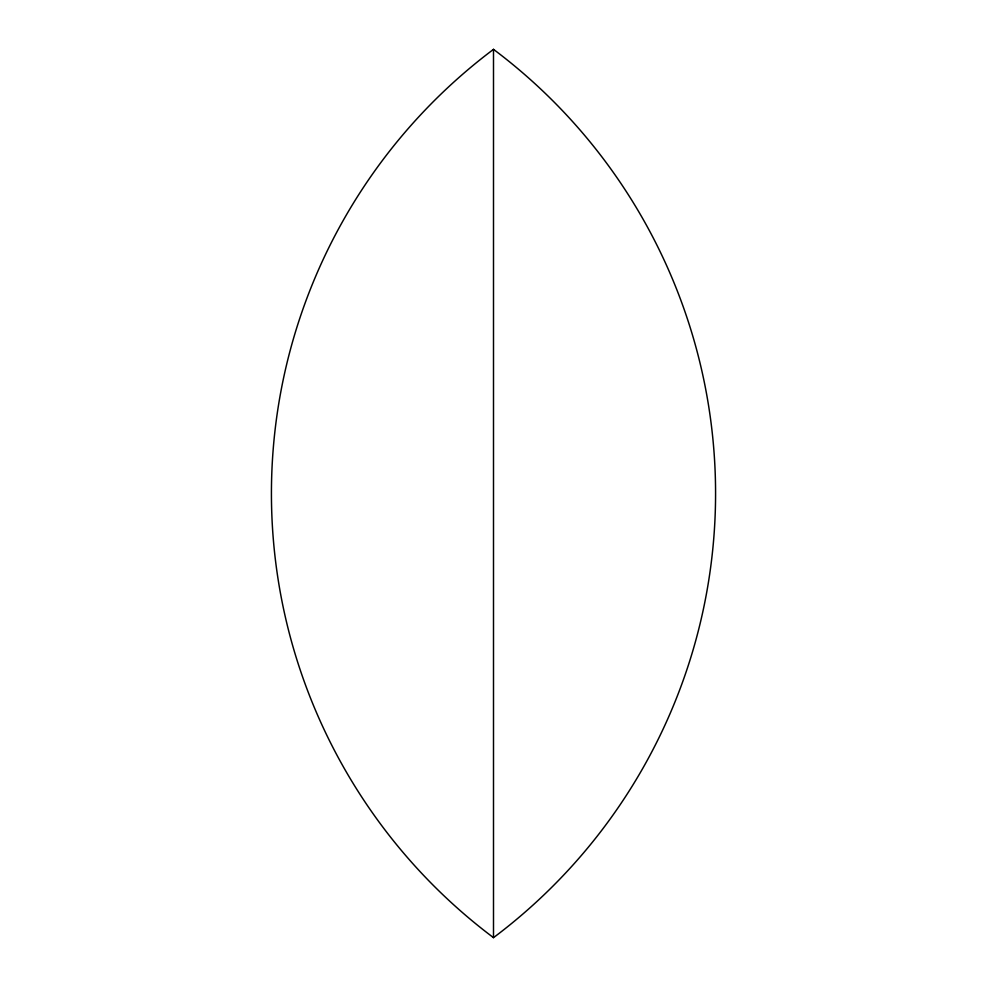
<?xml version="1.0" encoding="UTF-8"?>
<svg xmlns="http://www.w3.org/2000/svg" width="987" height="987" viewBox="0 0 987 987"><rect width="100%" height="100%" fill="white"/><g stroke="black" fill="none" stroke-linecap="round" stroke-linejoin="round"><path stroke-width="1.48" d="M493.5 49.35L493.5 937.65A555.188 555.188 0 0 0 493.5 49.35A555.188 555.188 0 0 0 493.5 937.65"/></g></svg>
